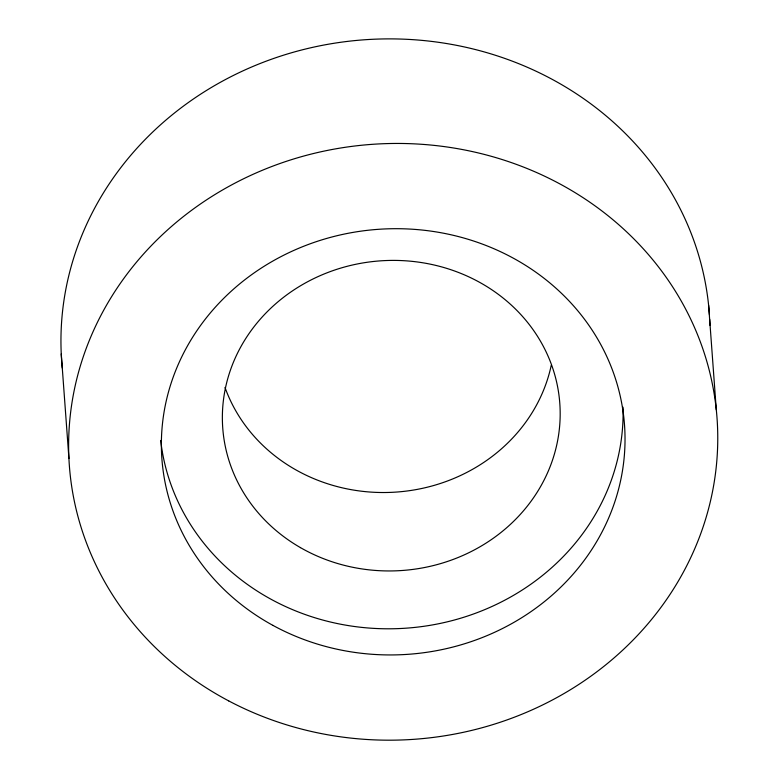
<?xml version="1.0" encoding="UTF-8"?>
<svg xmlns="http://www.w3.org/2000/svg" width="779" height="779" viewBox="0 0 779 779"><rect width="100%" height="100%" fill="white"/><g stroke="black" fill="none" stroke-linecap="round" stroke-linejoin="round"><path stroke-width="1.17" d="M708.617 305.251L716.291 409.812M61.249 353.939L68.932 458.5M709.708 319.38A324.707 298.221 -4.2 0 1 709.951 325.291M62.291 368.077A324.707 298.221 -4.2 0 1 360.482 40.08A324.707 298.221 -4.2 0 1 709.426 314.658M551.24 365.341A168.975 155.196 -4.2 0 1 395.839 492.104A168.975 155.196 -4.2 0 1 225.004 387.445M623.015 407.193A231.928 213.018 -4.2 0 1 406.511 628.147A231.928 213.018 -4.2 0 1 160.698 440.486M228.666 700.876A324.707 298.221 -4.2 0 0 717.751 440.486A324.707 298.221 -4.2 0 0 233.155 184.087A324.707 298.221 -4.2 0 0 228.666 700.876M272.874 625.352A231.928 213.018 -4.2 0 0 624.972 443.864A231.928 213.018 -4.2 0 0 281.735 256.233A231.928 213.018 -4.2 0 0 272.874 625.352M300.46 547.627A168.975 155.196 -4.2 0 0 560.013 420.582A168.975 155.196 -4.2 0 0 313.343 278.814A168.975 155.196 -4.2 0 0 300.46 547.627"/></g></svg>
